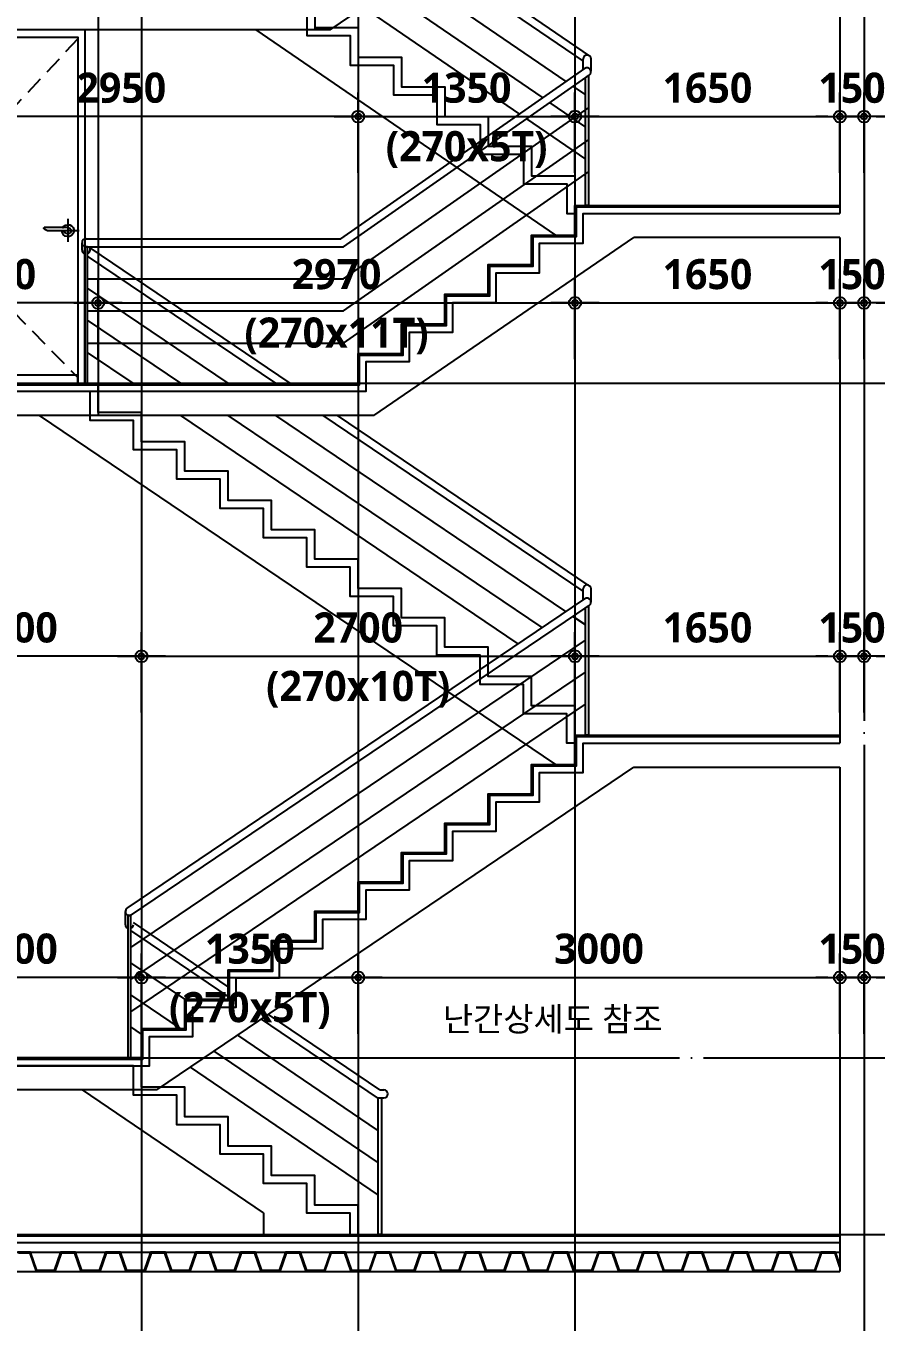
# Model space of a CAD drawing. Header units: millimetres. Extents: x 0 to 356400, y 0 to 68257.
# Drawn here: x 23056 to 28350, y 12055 to 20125 of the extents above; entities that cross this region are included whole.
import ezdxf

# ---------------------------------------------------------------- set-up
doc = ezdxf.new("R2010")
doc.units = ezdxf.units.MM
doc.header["$LTSCALE"] = 75
doc.linetypes.add('CEN', pattern=[62, 60, -1, 0, -1])
doc.linetypes.add('HID', pattern=[2.3, 1.5, -0.8])
doc.layers.get('Defpoints').update_dxf_attribs({"color": 161})
for name, color, linetype in [('A-ANNO-TEXT1', 7, 'Continuous'), ('A-CEN', 1, 'CEN'), ('A-FIN-TYP1', 6, 'Continuous'), ('A-PS-HID', 5, 'HID'), ('A-SECT-DOOR', 8, 'Continuous'), ('A-SECT-DRBD', 4, 'Continuous'), ('A-SECT-Hrail1', 8, 'Continuous'), ('A-SECT-Hrail2', 6, 'Continuous'), ('A-SECT-MATR1', 4, 'Continuous'), ('A-SECT-STAIRS', 4, 'Continuous'), ('A-ST-AXIS-DIM', 7, 'Continuous'), ('A-ST-CONC', 2, 'Continuous'), ('LEADER', 7, 'Continuous')]:
    doc.layers.add(name, color=color, linetype=linetype)
doc.layers.add('G(그리드2)', color=235, linetype='Continuous', plot=False)
doc.styles.add('SH_대대리576', font='')
doc.styles.add('SH_진천_나눔', font='NanumGothicBold.ttf')
doc.styles.get('SH_대대리576').set_extended_font_data('NanumGothic', bold=True)
doc.dimstyles.new('SHP 75 (in)', dxfattribs={"dimscale": 75, "dimtxt": 2.5, "dimasz": 1, "dimexe": 2, "dimexo": 2, "dimgap": 1, "dimtad": 1, "dimdec": 0, "dimzin": 0, "dimdsep": 46, "dimtxsty": 'SH_대대리576', "dimblk": 'DIMDOT', "dimblk1": 'NONE', "dimblk2": 'DIMDOT', "dimcen": 0.09, "dimclrd": 256, "dimclre": 256, "dimclrt": 3, "dimadec": 0, "dimazin": 1, "dimtfac": 1, "dimtdec": 0, "dimtix": 1, "dimtmove": 2, "dimatfit": 0, "dimldrblk": 'DIMDOT', "dimfxl": 1, "dimtfillclr": 3, "dimtolj": 1, "dimtzin": 0, "dimlwd": -1, "dimlwe": -1, "dimarcsym": 0})

# ---------------------------------------------------------------- blocks, each defined once
blk = doc.blocks.new('G$C41801AB3')
at = {"layer": 'A-CEN'}
for p, q in [((107.7, 1024.4), (107.7, 879.7)), ((37.6, 950), (162.4, 950))]:
    blk.add_line(p, q, dxfattribs=at)
at = {"layer": 'A-PS-HID'}
blk.add_lwpolyline([(45, 2145), (1055, 1065), (50, 40)], dxfattribs=at)
at = {"layer": 'A-SECT-DOOR'}
for p, q in [((107.6, 969.4), (254.9, 969.4)), ((142.6, 949.2), (226.6, 949.2))]:
    blk.add_line(p, q, dxfattribs=at)
for points in [[(1055, 1065), (1055, 2155), (45, 2155), (45, 2145), (45, 950), (45, 50), (45, 0), (0, 0), (0, 2200), (1100, 2200), (1100, 0), (1055, 0), (1055, 50)], [(734, 2115.8), (1007.2, 2115.8), (1007.2, 2049.2), (734, 2049.2)], [(1055, 50), (1055, 0), (45, 0), (45, 50), (59.8, 50)]]:
    blk.add_lwpolyline(points, close=True, dxfattribs=at)
for centre, radius, start, end in [((107.7, 950), 37.3, 22.93351, 359.06151), ((107.6, 949.4), 20, 90, 316.79224), ((254.9, 966.4), 3, 13.27695, 90), ((160, 900.8), 51.4, 109.86738, 137.31229), ((228.2, 986.3), 37.2, 267.58008, 322.19896), ((251.9, 965.7), 6.09, 339.58624, 13.27695)]:
    blk.add_arc(centre, radius, start, end, dxfattribs=at)
blk = doc.blocks.new('DIMDOT')
at = {"color": 0}
blk.add_line((-2, 0), (2, 0), dxfattribs=at)
for radius in [0.5, 0.25]:
    blk.add_circle((0, 0), radius, dxfattribs=at)
blk = doc.blocks.new('*D6688')
at = {"layer": 'A-ST-AXIS-DIM'}
for p, q in [((23775, 15850), (23775, 16350)), ((26475, 15850), (26475, 16350)), ((23850, 16200), (26400, 16200))]:
    blk.add_line(p, q, dxfattribs=at)
at = {"layer": 'Defpoints', "color": 0}
for p in [(26475, 16200), (23775, 15700), (26475, 15700)]:
    blk.add_point(p, dxfattribs=at)
at = {"layer": 'A-ST-AXIS-DIM', "linetype": 'ByBlock', "xscale": 75, "yscale": 75, "zscale": 75}
for p, rotation in [((23775, 16200), 179.9999999999999), ((26475, 16200), 359.9999999999999)]:
    blk.add_blockref('DIMDOT', p, dxfattribs=dict(at, rotation=rotation))
at = {"layer": 'A-ST-AXIS-DIM', "color": 3, "char_height": 187.5, "attachment_point": 5, "style": 'SH_대대리576'}
for s, insert in [('\\A1;2700', (25125, 16378.1)), ('\\A1;(270x10T)', (25125, 15994.8))]:
    blk.add_mtext(s, dxfattribs=dict(at, insert=insert))
blk = doc.blocks.new('_None')
blk = doc.blocks.new('*D6689')
at = {"layer": 'A-ST-AXIS-DIM'}
for p, q in [((26475, 15850), (26475, 16350)), ((28125, 15850), (28125, 16350)), ((26550, 16200), (28050, 16200))]:
    blk.add_line(p, q, dxfattribs=at)
at = {"layer": 'Defpoints', "color": 0}
for p in [(28125, 16200), (26475, 15700), (28125, 15700)]:
    blk.add_point(p, dxfattribs=at)
at = {"layer": 'A-ST-AXIS-DIM', "linetype": 'ByBlock', "xscale": 75, "yscale": 75, "zscale": 75}
for p, rotation in [((26475, 16200), 179.9999999999999), ((28125, 16200), 359.9999999999999)]:
    blk.add_blockref('DIMDOT', p, dxfattribs=dict(at, rotation=rotation))
at = {"layer": 'A-ST-AXIS-DIM', "color": 3, "insert": (27300, 16378.5), "char_height": 187.5, "attachment_point": 5, "style": 'SH_대대리576'}
blk.add_mtext('\\A1;1650', dxfattribs=at)
blk = doc.blocks.new('*D6690')
at = {"layer": 'A-ST-AXIS-DIM'}
for p, q in [((22175, 15850), (22175, 16350)), ((23775, 15850), (23775, 16350)), ((23700, 16200), (22250, 16200))]:
    blk.add_line(p, q, dxfattribs=at)
at = {"layer": 'Defpoints', "color": 0}
for p in [(22175, 16200), (22175, 15700), (23775, 15700)]:
    blk.add_point(p, dxfattribs=at)
at = {"layer": 'A-ST-AXIS-DIM', "linetype": 'ByBlock', "xscale": 75, "yscale": 75, "zscale": 75, "rotation": 180}
blk.add_blockref('DIMDOT', (22175, 16200), dxfattribs=at)
at = {"layer": 'A-ST-AXIS-DIM', "linetype": 'ByBlock', "xscale": 75, "yscale": 75, "zscale": 75}
blk.add_blockref('DIMDOT', (23775, 16200), dxfattribs=at)
at = {"layer": 'A-ST-AXIS-DIM', "color": 3, "insert": (22975, 16378.5), "char_height": 187.5, "attachment_point": 5, "style": 'SH_대대리576'}
blk.add_mtext('\\A1;1600', dxfattribs=at)
blk = doc.blocks.new('*D6692')
at = {"layer": 'A-ST-AXIS-DIM'}
for p, q in [((28125, 15850), (28125, 16350)), ((28275, 15850), (28275, 16350)), ((28050, 16200), (27975, 16200)), ((28275, 16200), (28125, 16200)), ((28350, 16200), (28425, 16200))]:
    blk.add_line(p, q, dxfattribs=at)
at = {"layer": 'Defpoints', "color": 0}
for p in [(28125, 16200), (28125, 15700), (28275, 15700)]:
    blk.add_point(p, dxfattribs=at)
at = {"layer": 'A-ST-AXIS-DIM', "linetype": 'ByBlock', "xscale": 75, "yscale": 75, "zscale": 75}
blk.add_blockref('DIMDOT', (28125, 16200), dxfattribs=at)
at = {"layer": 'A-ST-AXIS-DIM', "linetype": 'ByBlock', "xscale": 75, "yscale": 75, "zscale": 75, "rotation": 180}
blk.add_blockref('DIMDOT', (28275, 16200), dxfattribs=at)
at = {"layer": 'A-ST-AXIS-DIM', "color": 3, "insert": (28200, 16378.1), "char_height": 187.5, "attachment_point": 5, "style": 'SH_대대리576'}
blk.add_mtext('\\A1;150', dxfattribs=at)
blk = doc.blocks.new('*D6693')
at = {"layer": 'A-ST-AXIS-DIM'}
for p, q in [((23775, 13850), (23775, 14350)), ((25125, 13850), (25125, 14350)), ((23850, 14200), (25050, 14200))]:
    blk.add_line(p, q, dxfattribs=at)
at = {"layer": 'Defpoints', "color": 0}
for p in [(25125, 14200), (23775, 13700), (25125, 13700)]:
    blk.add_point(p, dxfattribs=at)
at = {"layer": 'A-ST-AXIS-DIM', "linetype": 'ByBlock', "xscale": 75, "yscale": 75, "zscale": 75}
for p, rotation in [((23775, 14200), 179.9999999999999), ((25125, 14200), 359.9999999999999)]:
    blk.add_blockref('DIMDOT', p, dxfattribs=dict(at, rotation=rotation))
at = {"layer": 'A-ST-AXIS-DIM', "color": 3, "char_height": 187.5, "attachment_point": 5, "style": 'SH_대대리576'}
for s, insert in [('\\A1;1350', (24450, 14378.5)), ('\\A1;(270x5T)', (24450, 13994.8))]:
    blk.add_mtext(s, dxfattribs=dict(at, insert=insert))
blk = doc.blocks.new('*D6694')
at = {"layer": 'A-ST-AXIS-DIM'}
for p, q in [((25125, 13850), (25125, 14350)), ((28125, 13850), (28125, 14350)), ((25200, 14200), (28050, 14200))]:
    blk.add_line(p, q, dxfattribs=at)
at = {"layer": 'Defpoints', "color": 0}
for p in [(28125, 14200), (25125, 13700), (28125, 13700)]:
    blk.add_point(p, dxfattribs=at)
at = {"layer": 'A-ST-AXIS-DIM', "linetype": 'ByBlock', "xscale": 75, "yscale": 75, "zscale": 75}
for p, rotation in [((25125, 14200), 179.9999999999999), ((28125, 14200), 359.9999999999999)]:
    blk.add_blockref('DIMDOT', p, dxfattribs=dict(at, rotation=rotation))
at = {"layer": 'A-ST-AXIS-DIM', "color": 3, "insert": (26625, 14378.5), "char_height": 187.5, "attachment_point": 5, "style": 'SH_대대리576'}
blk.add_mtext('\\A1;3000', dxfattribs=at)
blk = doc.blocks.new('*D6695')
at = {"layer": 'A-ST-AXIS-DIM'}
for p, q in [((22175, 13850), (22175, 14350)), ((23775, 13850), (23775, 14350)), ((23700, 14200), (22250, 14200))]:
    blk.add_line(p, q, dxfattribs=at)
at = {"layer": 'Defpoints', "color": 0}
for p in [(22175, 14200), (22175, 13700), (23775, 13700)]:
    blk.add_point(p, dxfattribs=at)
at = {"layer": 'A-ST-AXIS-DIM', "linetype": 'ByBlock', "xscale": 75, "yscale": 75, "zscale": 75, "rotation": 180}
blk.add_blockref('DIMDOT', (22175, 14200), dxfattribs=at)
at = {"layer": 'A-ST-AXIS-DIM', "linetype": 'ByBlock', "xscale": 75, "yscale": 75, "zscale": 75}
blk.add_blockref('DIMDOT', (23775, 14200), dxfattribs=at)
at = {"layer": 'A-ST-AXIS-DIM', "color": 3, "insert": (22975, 14378.5), "char_height": 187.5, "attachment_point": 5, "style": 'SH_대대리576'}
blk.add_mtext('\\A1;1600', dxfattribs=at)
blk = doc.blocks.new('*D6697')
at = {"layer": 'A-ST-AXIS-DIM'}
for p, q in [((28125, 13850), (28125, 14350)), ((28275, 13850), (28275, 14350)), ((28050, 14200), (27975, 14200)), ((28275, 14200), (28125, 14200)), ((28350, 14200), (28425, 14200))]:
    blk.add_line(p, q, dxfattribs=at)
at = {"layer": 'Defpoints', "color": 0}
for p in [(28125, 14200), (28125, 13700), (28275, 13700)]:
    blk.add_point(p, dxfattribs=at)
at = {"layer": 'A-ST-AXIS-DIM', "linetype": 'ByBlock', "xscale": 75, "yscale": 75, "zscale": 75}
blk.add_blockref('DIMDOT', (28125, 14200), dxfattribs=at)
at = {"layer": 'A-ST-AXIS-DIM', "linetype": 'ByBlock', "xscale": 75, "yscale": 75, "zscale": 75, "rotation": 180}
blk.add_blockref('DIMDOT', (28275, 14200), dxfattribs=at)
at = {"layer": 'A-ST-AXIS-DIM', "color": 3, "insert": (28200, 14378.1), "char_height": 187.5, "attachment_point": 5, "style": 'SH_대대리576'}
blk.add_mtext('\\A1;150', dxfattribs=at)
blk = doc.blocks.new('*D6698')
at = {"layer": 'A-ST-AXIS-DIM'}
for p, q in [((23505, 18050), (23505, 18550)), ((26475, 18050), (26475, 18550)), ((23580, 18400), (26400, 18400))]:
    blk.add_line(p, q, dxfattribs=at)
at = {"layer": 'Defpoints', "color": 0}
for p in [(26475, 18400), (23505, 17900), (26475, 17900)]:
    blk.add_point(p, dxfattribs=at)
at = {"layer": 'A-ST-AXIS-DIM', "linetype": 'ByBlock', "xscale": 75, "yscale": 75, "zscale": 75}
for p, rotation in [((23505, 18400), 179.9999999999999), ((26475, 18400), 359.9999999999999)]:
    blk.add_blockref('DIMDOT', p, dxfattribs=dict(at, rotation=rotation))
at = {"layer": 'A-ST-AXIS-DIM', "color": 3, "char_height": 187.5, "attachment_point": 5, "style": 'SH_대대리576'}
for s, insert in [('\\A1;2970', (24990, 18578.5)), ('\\A1;(270x11T)', (24990, 18194.8))]:
    blk.add_mtext(s, dxfattribs=dict(at, insert=insert))
blk = doc.blocks.new('*D6699')
at = {"layer": 'A-ST-AXIS-DIM'}
for p, q in [((26475, 18050), (26475, 18550)), ((28125, 18050), (28125, 18550)), ((26550, 18400), (28050, 18400))]:
    blk.add_line(p, q, dxfattribs=at)
at = {"layer": 'Defpoints', "color": 0}
for p in [(28125, 18400), (26475, 17900), (28125, 17900)]:
    blk.add_point(p, dxfattribs=at)
at = {"layer": 'A-ST-AXIS-DIM', "linetype": 'ByBlock', "xscale": 75, "yscale": 75, "zscale": 75, "rotation": 180}
blk.add_blockref('DIMDOT', (26475, 18400), dxfattribs=at)
at = {"layer": 'A-ST-AXIS-DIM', "linetype": 'ByBlock', "xscale": 75, "yscale": 75, "zscale": 75}
blk.add_blockref('DIMDOT', (28125, 18400), dxfattribs=at)
at = {"layer": 'A-ST-AXIS-DIM', "color": 3, "insert": (27300, 18578.5), "char_height": 187.5, "attachment_point": 5, "style": 'SH_대대리576'}
blk.add_mtext('\\A1;1650', dxfattribs=at)
blk = doc.blocks.new('*D6700')
at = {"layer": 'A-ST-AXIS-DIM'}
for p, q in [((22175, 18050), (22175, 18550)), ((23505, 18050), (23505, 18550)), ((23430, 18400), (22250, 18400))]:
    blk.add_line(p, q, dxfattribs=at)
at = {"layer": 'Defpoints', "color": 0}
for p in [(22175, 18400), (22175, 17900), (23505, 17900)]:
    blk.add_point(p, dxfattribs=at)
at = {"layer": 'A-ST-AXIS-DIM', "linetype": 'ByBlock', "xscale": 75, "yscale": 75, "zscale": 75, "rotation": 180}
blk.add_blockref('DIMDOT', (22175, 18400), dxfattribs=at)
at = {"layer": 'A-ST-AXIS-DIM', "linetype": 'ByBlock', "xscale": 75, "yscale": 75, "zscale": 75}
blk.add_blockref('DIMDOT', (23505, 18400), dxfattribs=at)
at = {"layer": 'A-ST-AXIS-DIM', "color": 3, "insert": (22840, 18578.5), "char_height": 187.5, "attachment_point": 5, "style": 'SH_대대리576'}
blk.add_mtext('\\A1;1330', dxfattribs=at)
blk = doc.blocks.new('*D6702')
at = {"layer": 'A-ST-AXIS-DIM'}
for p, q in [((28125, 18050), (28125, 18550)), ((28275, 18050), (28275, 18550)), ((28050, 18400), (27975, 18400)), ((28275, 18400), (28125, 18400)), ((28350, 18400), (28425, 18400))]:
    blk.add_line(p, q, dxfattribs=at)
at = {"layer": 'Defpoints', "color": 0}
for p in [(28125, 18400), (28125, 17900), (28275, 17900)]:
    blk.add_point(p, dxfattribs=at)
at = {"layer": 'A-ST-AXIS-DIM', "linetype": 'ByBlock', "xscale": 75, "yscale": 75, "zscale": 75}
blk.add_blockref('DIMDOT', (28125, 18400), dxfattribs=at)
at = {"layer": 'A-ST-AXIS-DIM', "linetype": 'ByBlock', "xscale": 75, "yscale": 75, "zscale": 75, "rotation": 180}
blk.add_blockref('DIMDOT', (28275, 18400), dxfattribs=at)
at = {"layer": 'A-ST-AXIS-DIM', "color": 3, "insert": (28200, 18578.1), "char_height": 187.5, "attachment_point": 5, "style": 'SH_대대리576'}
blk.add_mtext('\\A1;150', dxfattribs=at)
blk = doc.blocks.new('*D6708')
at = {"layer": 'A-ST-AXIS-DIM'}
for p, q in [((25125, 19210.7), (25125, 19710.7)), ((26475, 19210.7), (26475, 19710.7)), ((25200, 19560.7), (26400, 19560.7))]:
    blk.add_line(p, q, dxfattribs=at)
at = {"layer": 'Defpoints', "color": 0}
for p in [(26475, 19560.7), (25125, 19060.7), (26475, 19060.7)]:
    blk.add_point(p, dxfattribs=at)
at = {"layer": 'A-ST-AXIS-DIM', "linetype": 'ByBlock', "xscale": 75, "yscale": 75, "zscale": 75, "rotation": 180}
blk.add_blockref('DIMDOT', (25125, 19560.7), dxfattribs=at)
at = {"layer": 'A-ST-AXIS-DIM', "linetype": 'ByBlock', "xscale": 75, "yscale": 75, "zscale": 75}
blk.add_blockref('DIMDOT', (26475, 19560.7), dxfattribs=at)
at = {"layer": 'A-ST-AXIS-DIM', "color": 3, "char_height": 187.5, "attachment_point": 5, "style": 'SH_대대리576'}
for s, insert in [('\\A1;1350', (25800, 19739.1)), ('\\A1;(270x5T)', (25800, 19355.4))]:
    blk.add_mtext(s, dxfattribs=dict(at, insert=insert))
blk = doc.blocks.new('*D6709')
at = {"layer": 'A-ST-AXIS-DIM'}
for p, q in [((26475, 19210.7), (26475, 19710.7)), ((28125, 19210.7), (28125, 19710.7)), ((26550, 19560.7), (28050, 19560.7))]:
    blk.add_line(p, q, dxfattribs=at)
at = {"layer": 'Defpoints', "color": 0}
for p in [(28125, 19560.7), (26475, 19060.7), (28125, 19060.7)]:
    blk.add_point(p, dxfattribs=at)
at = {"layer": 'A-ST-AXIS-DIM', "linetype": 'ByBlock', "xscale": 75, "yscale": 75, "zscale": 75, "rotation": 180}
blk.add_blockref('DIMDOT', (26475, 19560.7), dxfattribs=at)
at = {"layer": 'A-ST-AXIS-DIM', "linetype": 'ByBlock', "xscale": 75, "yscale": 75, "zscale": 75}
blk.add_blockref('DIMDOT', (28125, 19560.7), dxfattribs=at)
at = {"layer": 'A-ST-AXIS-DIM', "color": 3, "insert": (27300, 19739.1), "char_height": 187.5, "attachment_point": 5, "style": 'SH_대대리576'}
blk.add_mtext('\\A1;1650', dxfattribs=at)
blk = doc.blocks.new('*D6710')
at = {"layer": 'A-ST-AXIS-DIM'}
for p, q in [((22175, 19210.7), (22175, 19710.7)), ((25125, 19210.7), (25125, 19710.7)), ((25050, 19560.7), (22250, 19560.7))]:
    blk.add_line(p, q, dxfattribs=at)
at = {"layer": 'Defpoints', "color": 0}
for p in [(22175, 19560.7), (22175, 19060.7), (25125, 19060.7)]:
    blk.add_point(p, dxfattribs=at)
at = {"layer": 'A-ST-AXIS-DIM', "linetype": 'ByBlock', "xscale": 75, "yscale": 75, "zscale": 75, "rotation": 180}
blk.add_blockref('DIMDOT', (22175, 19560.7), dxfattribs=at)
at = {"layer": 'A-ST-AXIS-DIM', "linetype": 'ByBlock', "xscale": 75, "yscale": 75, "zscale": 75}
blk.add_blockref('DIMDOT', (25125, 19560.7), dxfattribs=at)
at = {"layer": 'A-ST-AXIS-DIM', "color": 3, "insert": (23650, 19739.1), "char_height": 187.5, "attachment_point": 5, "style": 'SH_대대리576'}
blk.add_mtext('\\A1;2950', dxfattribs=at)
blk = doc.blocks.new('*D6712')
at = {"layer": 'A-ST-AXIS-DIM'}
for p, q in [((28125, 19210.7), (28125, 19710.7)), ((28275, 19210.7), (28275, 19710.7)), ((28050, 19560.7), (27975, 19560.7)), ((28275, 19560.7), (28125, 19560.7)), ((28350, 19560.7), (28425, 19560.7))]:
    blk.add_line(p, q, dxfattribs=at)
at = {"layer": 'Defpoints', "color": 0}
for p in [(28125, 19560.7), (28125, 19060.7), (28275, 19060.7)]:
    blk.add_point(p, dxfattribs=at)
at = {"layer": 'A-ST-AXIS-DIM', "linetype": 'ByBlock', "xscale": 75, "yscale": 75, "zscale": 75}
blk.add_blockref('DIMDOT', (28125, 19560.7), dxfattribs=at)
at = {"layer": 'A-ST-AXIS-DIM', "linetype": 'ByBlock', "xscale": 75, "yscale": 75, "zscale": 75, "rotation": 180}
blk.add_blockref('DIMDOT', (28275, 19560.7), dxfattribs=at)
at = {"layer": 'A-ST-AXIS-DIM', "color": 3, "insert": (28200, 19738.7), "char_height": 187.5, "attachment_point": 5, "style": 'SH_대대리576'}
blk.add_mtext('\\A1;150', dxfattribs=at)

msp = doc.modelspace()

# ---------------------------------------------------------------- linework, layer by layer
at = {"layer": 'A-CEN'}
for p, q in [((28275, 57500), (28275, 9200)), ((20125, 17900), (31225, 17900)), ((13325, 13700), (31225, 13700)), ((22175, 12600), (31225, 12600))]:
    msp.add_line(p, q, dxfattribs=at)
at = {"layer": 'A-FIN-TYP1'}
for p, q in [((22175, 12600), (28125, 12600)), ((22175, 12591), (28125, 12591))]:
    msp.add_line(p, q, dxfattribs=at)
for points in [[(22175, 17900), (25125, 17900), (25125, 18084.6), (25395, 18084.6), (25395, 18269.2), (25665, 18269.2), (25665, 18453.8), (25935, 18453.8), (25935, 18638.5), (26205, 18638.5), (26205, 18823.1), (26475, 18823.1), (26475, 19007.7), (28125, 19007.7)], [(22175, 17891), (25134, 17891), (25134, 18075.6), (25404, 18075.6), (25404, 18260.2), (25674, 18260.2), (25674, 18444.8), (25944, 18444.8), (25944, 18629.5), (26214, 18629.5), (26214, 18814.1), (26484, 18814.1), (26484, 18998.7), (28125, 18998.7)], [(22175, 13700), (23775, 13700), (23775, 13882.6), (24045, 13882.6), (24045, 14065.2), (24315, 14065.2), (24315, 14247.8), (24585, 14247.8), (24585, 14430.4), (24855, 14430.4), (24855, 14613), (25125, 14613), (25125, 14795.7), (25395, 14795.7), (25395, 14978.3), (25665, 14978.3), (25665, 15160.9), (25935, 15160.9), (25935, 15343.5), (26205, 15343.5), (26205, 15526.1), (26475, 15526.1), (26475, 15708.7), (28125, 15708.7)], [(22175, 13691), (23784, 13691), (23784, 13873.6), (24054, 13873.6), (24054, 14056.2), (24324, 14056.2), (24324, 14238.8), (24594, 14238.8), (24594, 14421.4), (24864, 14421.4), (24864, 14604), (25134, 14604), (25134, 14786.7), (25404, 14786.7), (25404, 14969.3), (25674, 14969.3), (25674, 15151.9), (25944, 15151.9), (25944, 15334.5), (26214, 15334.5), (26214, 15517.1), (26484, 15517.1), (26484, 15699.7), (28125, 15699.7)]]:
    msp.add_lwpolyline(points, dxfattribs=at)
at = {"layer": 'A-SECT-DRBD'}
for points in [[(28125, 12412.6), (28098.3, 12490), (28005, 12490), (27965.5, 12375.3), (27857.8, 12375.3), (27818.3, 12490), (27738.3, 12490), (27698.8, 12375.3), (27591.2, 12375.3), (27551.7, 12490), (27458.3, 12490), (27418.8, 12375.3), (27311, 12375.3), (27271.7, 12490), (27178.3, 12490), (27138.8, 12375.3), (27031.1, 12375.3), (26991.7, 12490), (26898.3, 12490), (26858.8, 12375.3), (26751.2, 12375.3), (26711.7, 12490), (26618.3, 12490), (26578.8, 12375.3), (26471.2, 12375.3), (26431.7, 12490), (26338.3, 12490), (26298.8, 12375.3), (26191.2, 12375.3), (26151.7, 12490), (26071.7, 12490), (26032.2, 12375.3), (25924.5, 12375.3), (25885, 12490), (25791.7, 12490), (25752.2, 12375.3), (25644.5, 12375.3), (25605, 12490), (25511.7, 12490), (25472.2, 12375.3), (25364.5, 12375.3), (25325, 12490), (25231.7, 12490), (25192.3, 12375.3), (25084.5, 12375.3), (25045, 12490), (24951.7, 12490), (24912.3, 12375.3), (24804.5, 12375.3), (24765, 12490), (24671.7, 12490), (24632.2, 12375.3), (24524.5, 12375.3), (24485, 12490), (24391.7, 12490), (24352.2, 12375.3), (24244.4, 12375.3), (24205, 12490), (24111.7, 12490), (24072.2, 12375.3), (23964.4, 12375.3), (23925, 12490), (23831.7, 12490), (23792.2, 12375.3), (23684.5, 12375.3), (23645, 12490), (23551.7, 12490), (23512.2, 12375.3), (23404.5, 12375.3), (23365, 12490), (23271.7, 12490), (23232.2, 12375.3), (23124.5, 12375.3), (23085, 12490), (23005, 12490)], [(28125, 12396.2), (28094.5, 12484.7), (28008.8, 12484.7), (27969.3, 12370), (27854, 12370), (27814.5, 12484.7), (27742.1, 12484.7), (27702.6, 12370), (27587.4, 12370), (27547.9, 12484.7), (27462.1, 12484.7), (27422.6, 12370), (27307.2, 12370), (27267.9, 12484.7), (27182.1, 12484.7), (27142.6, 12370), (27027.3, 12370), (26987.9, 12484.7), (26902.1, 12484.7), (26862.6, 12370), (26747.4, 12370), (26707.9, 12484.7), (26622.1, 12484.7), (26582.6, 12370), (26467.4, 12370), (26427.9, 12484.7), (26342.1, 12484.7), (26302.6, 12370), (26187.4, 12370), (26147.9, 12484.7), (26075.5, 12484.7), (26036, 12370), (25920.7, 12370), (25881.2, 12484.7), (25795.5, 12484.7), (25756, 12370), (25640.7, 12370), (25601.2, 12484.7), (25515.5, 12484.7), (25476, 12370), (25360.7, 12370), (25321.2, 12484.7), (25235.5, 12484.7), (25196.1, 12370), (25080.7, 12370), (25041.2, 12484.7), (24955.5, 12484.7), (24916.1, 12370), (24800.7, 12370), (24761.2, 12484.7), (24675.5, 12484.7), (24636, 12370), (24520.7, 12370), (24481.2, 12484.7), (24395.5, 12484.7), (24356, 12370), (24240.6, 12370), (24201.2, 12484.7), (24115.5, 12484.7), (24076, 12370), (23960.6, 12370), (23921.2, 12484.7), (23835.5, 12484.7), (23796, 12370), (23680.7, 12370), (23641.2, 12484.7), (23555.5, 12484.7), (23516, 12370), (23400.7, 12370), (23361.2, 12484.7), (23275.5, 12484.7), (23236, 12370), (23120.7, 12370), (23081.2, 12484.7), (23008.8, 12484.7)]]:
    msp.add_lwpolyline(points, dxfattribs=at)
at = {"layer": 'A-SECT-Hrail1'}
for p, q in [((25595.8, 20540.6), (26525, 19905.2)), ((25640.1, 20570.9), (26564.1, 19939.1)), ((25449.5, 20440.6), (26418.6, 19778)), ((25303.3, 20340.6), (26273.9, 19676.9)), ((25157, 20240.6), (26129.1, 19575.9)), ((26462.8, 19747.8), (26540, 19695)), ((26318, 19646.8), (26540, 19495)), ((26173.3, 19545.7), (26540, 19295)), ((23405, 18729.2), (23405, 18775)), ((23455, 18729.2), (23455, 18750)), ((24700.7, 17900), (23455, 18742.5)), ((23420, 18705.8), (23416, 18708.5)), ((24611.5, 17900), (23440, 18692.3)), ((24315.8, 17900), (23440, 18492.3)), ((24020, 17900), (23440, 18292.3)), ((23724.3, 17900), (23440, 18092.3)), ((26121.8, 16278.5), (24020, 17700)), ((26269.7, 16378.5), (24315.8, 17700)), ((26417.5, 16478.5), (24611.5, 17700)), ((26525, 16605.8), (24907.2, 17700)), ((26564, 16639.8), (24996.4, 17700)), ((26540, 16395.7), (26462.1, 16448.3)), ((23675, 14529), (23675, 14611.2)), ((24315, 14141.7), (23725, 14542.3)), ((24315, 14081.2), (23710, 14492)), ((24045, 14064.6), (23710, 14292)), ((24018.4, 13882.6), (23710, 14092)), ((25260, 13500), (24566.9, 13970.7)), ((23775, 13847.9), (23710, 13892)), ((25244.6, 13450), (24522.3, 13940.5)), ((25244.6, 13250), (24374.7, 13840.7)), ((25244.6, 13050), (24227.1, 13740.9)), ((25244.6, 12850), (24079.6, 13641.1)), ((25260, 13500), (25285, 13500)), ((25244.6, 13450), (25285, 13450))]:
    msp.add_line(p, q, dxfattribs=at)
for points in [[(23440, 18706), (23440, 18707.4), (23440, 18750), (23430, 18750, -0.103244), (23420, 18752.1), (23420, 18707.4), (23420, 18706), (23420, 18705), (23420, 18704.4), (23420, 17900), (23440, 17900), (23440, 18090.5), (23440, 18150), (23440, 18290.5), (23440, 18350), (23440, 18490.5), (23440, 18550), (23440, 18690.5), (23440, 18691.8), (23440, 18693.8), (23440, 18705)], [(23710, 14493.8), (23710, 14505), (23710, 14506.1), (23710, 14507.4), (23710, 14587.5, -0.208712), (23690, 14587.5), (23690, 14507.4), (23690, 14506.1), (23690, 14505), (23690, 14504.4), (23690, 13700), (23710, 13700), (23710, 13890.5), (23710, 13892), (23710, 13950), (23710, 13987), (23710, 14090.5), (23710, 14092), (23710, 14150), (23710, 14187), (23710, 14290.5), (23710, 14292), (23710, 14350), (23710, 14387), (23710, 14490.5), (23710, 14492)]]:
    msp.add_lwpolyline(points, format="xyb", close=True, dxfattribs=at)
msp.add_lwpolyline([(25250, 13450), (25270, 13450), (25270, 12600), (25250, 12600)], close=True, dxfattribs=at)
for centre, start, end in [((23430, 18729.2), 180, 246.42182), ((23430, 18729.2), 293.57818, 0), ((23700, 14529), 180, 246.42182), ((23700, 14529), 293.57818, 0), ((25285, 13475), 270, 90)]:
    msp.add_arc(centre, 25, start, end, dxfattribs=at)
at = {"layer": 'A-SECT-Hrail2'}
for p, q in [((25017.4, 18800), (26535.7, 19859.7)), ((26525, 19852.2), (26525, 19918.4)), ((26575, 19843), (26575, 19918.4)), ((25033.1, 18750), (26564.3, 19818.7)), ((25033.1, 18550), (26560, 19615.6)), ((25033.1, 18350), (26560, 19415.6)), ((25033.1, 18150), (26560, 19215.6)), ((23430, 18800), (25017.4, 18800)), ((23430, 18750), (25033.1, 18750)), ((23440, 18550), (25033.1, 18550)), ((23440, 18350), (25033.1, 18350)), ((23440, 18150), (25033.1, 18150)), ((23686, 14631.1), (26536, 16558.6)), ((26525, 16551.2), (26525, 16619.1)), ((26575, 16537.9), (26575, 16619.1)), ((23714, 14589.7), (26564, 16517.2)), ((23710, 14387), (26540, 16301)), ((23710, 14187), (26540, 16101)), ((23710, 13987), (26540, 15901))]:
    msp.add_line(p, q, dxfattribs=at)
for points in [[(26525, 19856), (26525, 19917.6)], [(26525, 16557), (26525, 16618.6)]]:
    msp.add_lwpolyline(points, dxfattribs=at)
for points in [[(26540, 19801.7), (26560, 19815.6), (26560, 19007.7), (26540, 19007.7)], [(26540, 19801.7), (26560, 19815.6), (26560, 19007.7), (26540, 19007.7)], [(26540, 16501), (26560, 16514.5), (26560, 15708.7), (26540, 15708.7)], [(26540, 16501), (26560, 16514.5), (26560, 15708.7), (26540, 15708.7)]]:
    msp.add_lwpolyline(points, close=True, dxfattribs=at)
for centre, start, end in [((26550, 19918.4), 0, 180), ((26550, 19839.2), 304.91157, 124.91157), ((23430, 18775), 90, 270), ((26550, 16619.1), 0, 180), ((26550, 16537.9), 304.07161, 124.07161), ((23700, 14610.4), 124.07161, 304.07161)]:
    msp.add_arc(centre, 25, start, end, dxfattribs=at)
at = {"layer": 'A-SECT-MATR1'}
for p, q in [((22175, 12550), (28125, 12550)), ((22175, 12490), (28125, 12490))]:
    msp.add_line(p, q, dxfattribs=at)
at = {"layer": 'A-SECT-STAIRS'}
for p, q in [((26356.1, 18823.1), (24488.6, 20100)), ((23139, 17700), (26353.3, 15526.1)), ((23408.9, 13500), (22175, 13500)), ((24535, 12735.4), (23408.9, 13500)), ((24535, 12735.4), (24535, 12600))]:
    msp.add_line(p, q, dxfattribs=at)
for points in [[(24855, 20291), (24855, 20115.4), (25125, 20115.4), (25125, 19930.8), (25395, 19930.8), (25395, 19746.2), (25665, 19746.2), (25665, 19561.5), (25935, 19561.5), (25935, 19376.9), (26205, 19376.9), (26205, 19192.3), (26475, 19192.3), (26475, 19007.7)], [(24805, 20250), (24805, 20065.4), (25075, 20065.4), (25075, 19880.8), (25345, 19880.8), (25345, 19696.2), (25615, 19696.2), (25615, 19511.5), (25885, 19511.5), (25885, 19326.9), (26155, 19326.9), (26155, 19142.3), (26425, 19142.3), (26425, 18957.7), (26475, 18957.7)], [(26475, 15658.7), (26425, 15658.7), (26425, 15841.3), (26155, 15841.3), (26155, 16023.9), (25885, 16023.9), (25885, 16206.5), (25615, 16206.5), (25615, 16389.1), (25345, 16389.1), (25345, 16571.7), (25075, 16571.7), (25075, 16754.3), (24805, 16754.3), (24805, 16937), (24535, 16937), (24535, 17119.6), (24265, 17119.6), (24265, 17302.2), (23995, 17302.2), (23995, 17484.8), (23725, 17484.8), (23725, 17667.4), (23455, 17667.4), (23455, 17850)], [(26475, 15708.7), (26475, 15891.3), (26205, 15891.3), (26205, 16073.9), (25935, 16073.9), (25935, 16256.5), (25665, 16256.5), (25665, 16439.1), (25395, 16439.1), (25395, 16621.7), (25125, 16621.7), (25125, 16804.3), (24855, 16804.3), (24855, 16987), (24585, 16987), (24585, 17169.6), (24315, 17169.6), (24315, 17352.2), (24045, 17352.2), (24045, 17534.8), (23775, 17534.8), (23775, 17717.4), (23505, 17717.4), (23505, 17900)], [(25125, 12600), (25125, 12783.3), (24855, 12783.3), (24855, 12966.7), (24585, 12966.7), (24585, 13150), (24315, 13150), (24315, 13333.3), (24045, 13333.3), (24045, 13516.7), (23775, 13516.7), (23775, 13700), (22175, 13700)], [(25075, 12600), (25075, 12733.3), (24805, 12733.3), (24805, 12916.7), (24535, 12916.7), (24535, 13100), (24265, 13100), (24265, 13283.3), (23995, 13283.3), (23995, 13466.7), (23725, 13466.7), (23725, 13650), (22175, 13650)]]:
    msp.add_lwpolyline(points, dxfattribs=at)
at = {"layer": 'A-ST-CONC'}
for p, q in [((24951.4, 20100), (26841.4, 21392.3)), ((28125, 21392.3), (28125, 18957.7)), ((24951.4, 20100), (20125, 20100)), ((25221.4, 17700), (26841.4, 18807.7)), ((28125, 18807.7), (26841.4, 18807.7)), ((28125, 18807.7), (28125, 15658.7)), ((25221.4, 17700), (20125, 17700)), ((23871, 13500), (26841, 15508.7)), ((26841, 15508.7), (28125, 15508.7)), ((28125, 15508.7), (28125, 12370)), ((23871, 13500), (22175, 13500)), ((20125, 12370), (28125, 12370))]:
    msp.add_line(p, q, dxfattribs=at)
for points in [[(22175, 17850), (25175, 17850), (25175, 18034.6), (25445, 18034.6), (25445, 18219.2), (25715, 18219.2), (25715, 18403.8), (25985, 18403.8), (25985, 18588.5), (26255, 18588.5), (26255, 18773.1), (26525, 18773.1), (26525, 18957.7), (28125, 18957.7)], [(22175, 13650), (23825, 13650), (23825, 13832.6), (24095, 13832.6), (24095, 14015.2), (24365, 14015.2), (24365, 14197.8), (24635, 14197.8), (24635, 14380.4), (24905, 14380.4), (24905, 14563), (25175, 14563), (25175, 14745.7), (25445, 14745.7), (25445, 14928.3), (25715, 14928.3), (25715, 15110.9), (25985, 15110.9), (25985, 15293.5), (26255, 15293.5), (26255, 15476.1), (26525, 15476.1), (26525, 15658.7), (28125, 15658.7)]]:
    msp.add_lwpolyline(points, dxfattribs=at)
at = {"layer": 'G(그리드2)'}
for p, q in [((23505, 59300), (23505, 17700)), ((23775, 59300), (23775, 9200)), ((24855, 59300), (24855, 20100)), ((25125, 59300), (25125, 9200)), ((26475, 59300), (26475, 9200))]:
    msp.add_line(p, q, dxfattribs=at)
at = {"layer": 'LEADER'}
msp.add_lwpolyline([(25130.9, 13611.6, 0, 40, 0), (25190.9, 13715.5, 0, 0, 0), (25315.8, 13931.8, 0, 0, 0), (25615.8, 13931.8, 0, 0, 0)], format="xyseb", dxfattribs=at)

# ---------------------------------------------------------------- block references
at = {"xscale": -1}
msp.add_blockref('G$C41801AB3', (23425, 17900), dxfattribs=at)

# ---------------------------------------------------------------- texts
at = {"layer": 'A-ANNO-TEXT1', "style": 'SH_진천_나눔'}
msp.add_text('난간상세도 참조', height=150, dxfattribs=at).set_placement((25652.1, 13865.7))

# ---------------------------------------------------------------- dimensions: what is measured, and where the dimension line sits
at = {"layer": 'A-ST-AXIS-DIM'}
for base, p1, p2, angle, picture, middle in [((22175, 19560.7), (25125, 19060.7), (22175, 19060.7), 0, '*D6710', (23650, 19739.1)), ((28125, 19560.7), (26475, 19060.7), (28125, 19060.7), 180, '*D6709', (27300, 19739.1)), ((28125, 19560.7), (28275, 19060.7), (28125, 19060.7), 0, '*D6712', (28200, 19738.7)), ((22175, 18400), (23505, 17900), (22175, 17900), 0, '*D6700', (22840, 18578.5)), ((28125, 18400), (26475, 17900), (28125, 17900), 180, '*D6699', (27300, 18578.5)), ((28125, 18400), (28275, 17900), (28125, 17900), 0, '*D6702', (28200, 18578.1)), ((22175, 16200), (23775, 15700), (22175, 15700), 0, '*D6690', (22975, 16378.5)), ((28125, 16200), (26475, 15700), (28125, 15700), 180, '*D6689', (27300, 16378.5)), ((28125, 16200), (28275, 15700), (28125, 15700), 0, '*D6692', (28200, 16378.1)), ((22175, 14200), (23775, 13700), (22175, 13700), 0, '*D6695', (22975, 14378.5)), ((28125, 14200), (25125, 13700), (28125, 13700), 180, '*D6694', (26625, 14378.5)), ((28125, 14200), (28275, 13700), (28125, 13700), 0, '*D6697', (28200, 14378.1))]:
    dim = msp.add_linear_dim(base=base, p1=p1, p2=p2, angle=angle, dimstyle='SHP 75 (in)', override={"dimtxsty": 'SH_대대리576', "dimldrblk": 'DIMDOT'}, dxfattribs=at)
    dim.commit()
    dim.dimension.update_dxf_attribs({"geometry": picture, "text_midpoint": middle})
for base, p1, p2, text, picture, middle in [((26475, 19560.7), (25125, 19060.7), (26475, 19060.7), '<>\\X(270x5T)', '*D6708', (25800, 19560.7)), ((26475, 18400), (23505, 17900), (26475, 17900), '<>\\X(270x11T)', '*D6698', (24990, 18400)), ((26475, 16200), (23775, 15700), (26475, 15700), '<>\\X(270x10T)', '*D6688', (25125, 16200)), ((25125, 14200), (23775, 13700), (25125, 13700), '<>\\X(270x5T)', '*D6693', (24450, 14200))]:
    dim = msp.add_linear_dim(base=base, p1=p1, p2=p2, angle=180, text=text, dimstyle='SHP 75 (in)', override={"dimtxsty": 'SH_대대리576', "dimldrblk": 'DIMDOT'}, dxfattribs=at)
    dim.commit()
    dim.dimension.update_dxf_attribs({"geometry": picture, "text_midpoint": middle})

doc.saveas('drawing.dxf')
